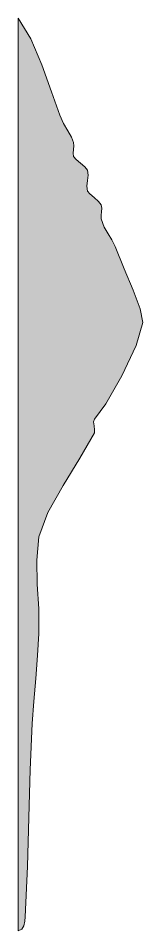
# Model space of a CAD drawing. Header units: inches. Extents: x -600 to 863, y -502 to 873.
# Drawn here: x -600 to -598.09, y -15.88 to -1.9 of the extents above; entities that cross this region are included whole.
import ezdxf

# ---------------------------------------------------------------- set-up
doc = ezdxf.new("R2010")
doc.units = ezdxf.units.IN
doc.header["$MEASUREMENT"] = 0
doc.layers.add('Layer 1', color=7, linetype='Continuous')

msp = doc.modelspace()

# ---------------------------------------------------------------- hatches: boundary and pattern name
at = {"layer": 'Layer 1', "true_color": 0xffffff}
msp.add_hatch(color=7, dxfattribs=at).paths.add_polyline_path([(-600, -1.901), (-599.81, -2.219), (-599.64, -2.617), (-599.491, -3.029), (-599.365, -3.384), (-599.305, -3.515), (-599.242, -3.626), (-599.187, -3.723), (-599.153, -3.807), (-599.15, -3.857), (-599.156, -3.914), (-599.161, -3.97), (-599.153, -4.019), (-599.114, -4.064), (-599.048, -4.12), (-598.982, -4.178), (-598.941, -4.23), (-598.93, -4.306), (-598.938, -4.389), (-598.948, -4.473), (-598.941, -4.549), (-598.906, -4.591), (-598.839, -4.648), (-598.77, -4.709), (-598.729, -4.76), (-598.722, -4.81), (-598.727, -4.864), (-598.733, -4.92), (-598.729, -4.972), (-598.684, -5.1), (-598.626, -5.203), (-598.567, -5.297), (-598.518, -5.396), (-598.377, -5.737), (-598.239, -6.068), (-598.134, -6.354), (-598.094, -6.561), (-598.193, -6.914), (-598.413, -7.38), (-598.659, -7.807), (-598.835, -8.042), (-598.846, -8.081), (-598.84, -8.144), (-598.832, -8.208), (-598.835, -8.254), (-599.056, -8.639), (-599.315, -9.057), (-599.546, -9.471), (-599.683, -9.843), (-599.718, -10.2), (-599.708, -10.571), (-599.685, -10.949), (-599.683, -11.324), (-599.704, -11.663), (-599.733, -12.015), (-599.764, -12.365), (-599.788, -12.701), (-599.82, -13.413), (-599.839, -14.145), (-599.859, -14.896), (-599.894, -15.666), (-599.9, -15.733), (-599.916, -15.802), (-599.947, -15.854), (-600, -15.878), (-600, -12.384), (-600, -8.89), (-600, -5.396)])

# ---------------------------------------------------------------- linework, layer by layer
at = {"layer": 'Layer 1', "lineweight": 0}
msp.add_lwpolyline([(-600, -1.901), (-599.81, -2.219), (-599.64, -2.617), (-599.491, -3.029), (-599.365, -3.384), (-599.305, -3.515), (-599.242, -3.626), (-599.187, -3.723), (-599.153, -3.807), (-599.15, -3.857), (-599.156, -3.914), (-599.161, -3.97), (-599.153, -4.019), (-599.114, -4.064), (-599.048, -4.12), (-598.982, -4.178), (-598.941, -4.23), (-598.93, -4.306), (-598.938, -4.389), (-598.948, -4.473), (-598.941, -4.549), (-598.906, -4.591), (-598.839, -4.648), (-598.77, -4.709), (-598.729, -4.76), (-598.722, -4.81), (-598.727, -4.864), (-598.733, -4.92), (-598.729, -4.972), (-598.684, -5.1), (-598.626, -5.203), (-598.567, -5.297), (-598.518, -5.396), (-598.377, -5.737), (-598.239, -6.068), (-598.134, -6.354), (-598.094, -6.561), (-598.193, -6.914), (-598.413, -7.38), (-598.659, -7.807), (-598.835, -8.042), (-598.846, -8.081), (-598.84, -8.144), (-598.832, -8.208), (-598.835, -8.254), (-599.056, -8.639), (-599.315, -9.057), (-599.546, -9.471), (-599.683, -9.843), (-599.718, -10.2), (-599.708, -10.571), (-599.685, -10.949), (-599.683, -11.324), (-599.704, -11.663), (-599.733, -12.015), (-599.764, -12.365), (-599.788, -12.701), (-599.82, -13.413), (-599.839, -14.145), (-599.859, -14.896), (-599.894, -15.666), (-599.9, -15.733), (-599.916, -15.802), (-599.947, -15.854), (-600, -15.878), (-600, -12.384), (-600, -8.89), (-600, -5.396), (-600, -1.901), (-600, -1.901)], dxfattribs=at)

doc.saveas('drawing.dxf')
